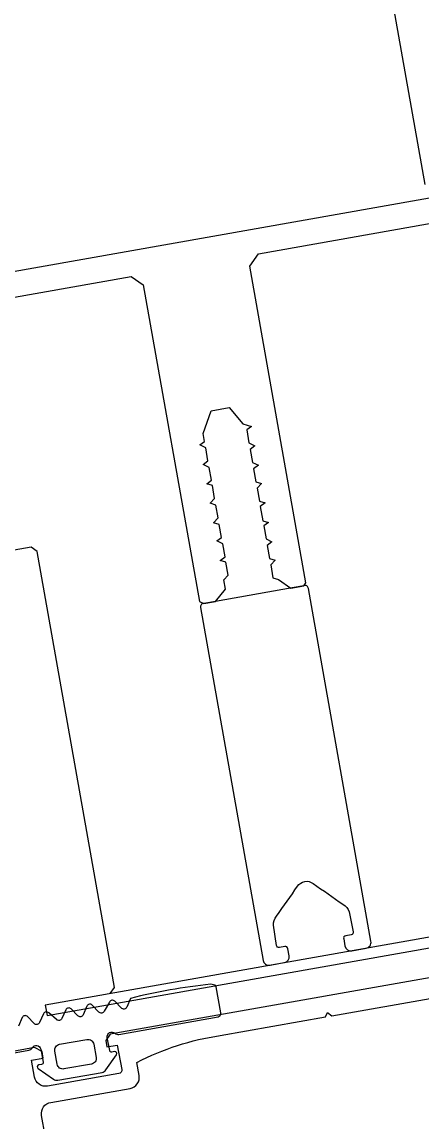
# Model space of a CAD drawing. Header units: millimetres. Extents: x -8417289 to 9420486, y 0 to 166066.
# Drawn here: x 73242.1 to 73279, y 105877.8 to 105979.5 of the extents above; entities that cross this region are included whole.
import ezdxf
from ezdxf import colors
from ezdxf.entities.mleader import LeaderData, LeaderLine
from ezdxf.math import Vec2, Vec3

# ---------------------------------------------------------------- set-up
doc = ezdxf.new("R2010")
doc.units = ezdxf.units.MM
doc.header["$MEASUREMENT"] = 0
doc.layers.get('0').update_dxf_attribs({"color": 250, "lineweight": 9})
for name, color, linetype, lineweight in [('АР_Перегородки витражные', 152, 'Continuous', 13), ('АР_Размеры', 175, 'Continuous', 9), ('АР_Размеры дверей', 15, 'Continuous', 0), ('АР_Сущ Несущая стена', 216, 'Continuous', 30)]:
    doc.layers.add(name, color=color, linetype=linetype, lineweight=lineweight)
doc.layers.add('ТХ_привязки ЭО', color=96, linetype='Continuous')
doc.layers.add('ТХ_размеры', color=240, linetype='Continuous')
doc.layers.get('АР_Размеры дверей').off()
doc.styles.add('ISOCPEUR', font='isocpeur.TTF')
doc.styles.add('ГОСТ 2.304', font='isocpeur.TTF', dxfattribs={"width": 0.7})

# ---------------------------------------------------------------- blocks, each defined once
blk = doc.blocks.new('стойка витр.')
at = {"lineweight": 0, "ltscale": 100, "transparency": 33554687}
for points in [[(-12.45, 26.3), (-4.31, 4.82), (-4.87, 3.56), (-32.69, -6.98), (-32.79, -7.41), (-32.4, -8.44), (-31.1, -9.12), (-30.3, -8.82), (-29.78, -9.14), (-28.64, -8.71), (-28.59, -8.17), (-28.19, -8.54), (-27.05, -8.11), (-26.88, -7.52), (-26.48, -7.89), (-25.34, -7.46), (-25.28, -6.91), (-24.77, -7.24), (-23.63, -6.81), (-23.57, -6.27), (-23.06, -6.59), (-21.92, -6.16), (-21.86, -5.62), (-21.46, -5.99), (-20.32, -5.55), (-20.15, -4.97), (-19.75, -5.34), (-18.61, -4.91), (-18.44, -4.32), (-18.04, -4.69), (-17.36, -4.43), (-15.14, -4.76), (-14.54, -6.36), (-15.79, -7.88), (-15.87, -8.69), (-16.27, -8.32), (-17.41, -8.75), (-17.58, -9.34), (-17.98, -8.97), (-19.12, -9.4), (-19.29, -9.99), (-19.69, -9.62), (-20.83, -10.05), (-20.89, -10.59), (-21.4, -10.27), (-22.54, -10.7), (-22.6, -11.24), (-23, -10.87), (-24.25, -11.35), (-24.31, -11.89), (-24.71, -11.52), (-25.85, -11.95), (-26.02, -12.54), (-26.42, -12.17), (-27.56, -12.6), (-27.61, -13.14), (-28.13, -12.82), (-29.27, -13.25), (-29.32, -13.79), (-29.89, -15.05), (-29.46, -16.19), (-29.14, -16.33), (-1.33, -5.78), (-0.07, -6.35), (8.12, -27.94)], [(-69.84, -5.63), (-69.21, -5.92), (-30.91, 8.61), (-30.63, 9.24), (-31.19, 10.72)]]:
    blk.add_lwpolyline(points, dxfattribs=at)
blk.add_lwpolyline([(63.81, 56.26), (85.07, 0.19), (10.63, -28.03), (-10.63, 28.03)], close=True, dxfattribs=at)
at = {"color": 7, "lineweight": 0, "ltscale": 100, "transparency": 33554687}
blk.add_lwpolyline([(-77.74, 4.31), (-76.4, 0.78, 0.228696), (-76.13, 0.52, -0.319049), (-75.83, 0.13, -0.319002), (-76.11, -0.28), (-77.25, -0.72, -0.4144), (-77.48, -0.61), (-77.57, -0.38, 0.668339), (-77.91, -0.37), (-78.61, -1.94, 0.198883), (-78.63, -2.36), (-77.16, -6.24, 0.198883), (-76.87, -6.54), (-75.3, -7.25, 0.668339), (-75.05, -7.02), (-75.14, -6.79, -0.4144), (-75.03, -6.56), (-73.89, -6.12, -0.710202), (-73.37, -6.74, 0.228696), (-73.41, -7.11), (-70.1, -15.82, 0.414362), (-69.71, -16), (-67.43, -15.13, 0.151171), (-67.29, -15.02), (-67.28, -14.57, 0.035408), (-69.94, -7.55), (-70.8, -7.36, -0.527868), (-70.98, -6.89), (-70.47, -6.17, 0.527868), (-70.65, -5.7), (-71.55, -5.39, -0.527868), (-71.73, -4.92), (-71.21, -4.2, 0.527868), (-71.39, -3.73), (-72.25, -3.54, -0.527868), (-72.43, -3.07), (-71.92, -2.35, 0.527868), (-72.1, -1.88), (-72.95, -1.68, -0.527868), (-73.13, -1.21), (-72.66, -0.38, 0.527868), (-72.84, 0.09), (-73.7, 0.28, -0.527868), (-73.88, 0.75), (-73.37, 1.47, 0.527868), (-73.54, 1.94), (-74.4, 2.14, -0.527868)], format="xyb", dxfattribs=at)
at = {"lineweight": 0, "ltscale": 100, "transparency": 33554687}
for points in [[(-85.64, -2.84), (-82.1, -1.5, -0.414326), (-80.76, -2.11), (-78.13, -9.06, 0.414326), (-76.79, -9.66), (-75.65, -9.23, -0.082799), (-71.78, -16.33), (-68.28, -25.57), (-67.85, -25.67), (-68.07, -26.14), (-64.61, -35.26, -0.082799)], [(-59.29, -43.93), (-73.55, -6.31), (-74.18, -6.03), (-74.75, -6.24), (-74.41, -7.15), (-76.57, -7.98, -0.414362), (-76.97, -7.8), (-79.34, -1.53, -0.414326), (-78.74, -0.19), (-77.26, 0.37), (-76.87, -0.66), (-76.3, -0.44), (-76.06, 0.3), (-77.27, 3.49, 0.551224)]]:
    blk.add_lwpolyline(points, format="xyb", dxfattribs=at)
at = {"color": 7, "lineweight": 0, "ltscale": 100, "transparency": 33554687}
blk.add_lwpolyline([(-72.01, 0.07), (-72.92, -0.28)], dxfattribs=at)
blk.add_lwpolyline([(-72.92, -0.28), (-54.81, -48.03), (-53.9, -47.68), (-72.01, 0.07)], close=True)
at = {"color": 7}
blk.add_lwpolyline([(-75.33, -1.91), (-74.42, -4.31, -0.414214), (-74.74, -5.01), (-75.89, -5.45, -0.414214), (-76.59, -5.13), (-77.5, -2.73, -0.414214), (-77.19, -2.03), (-76.03, -1.59, -0.414214)], format="xyb", close=True, dxfattribs=at)
at = {"lineweight": 0, "ltscale": 100, "transparency": 33554687}
blk.add_lwpolyline([(-32.4, -8.44), (-32.79, -7.41, 0.523933), (-33.22, -7.19), (-64.21, -18.94, 0.414326), (-64.53, -19.65), (-64.05, -20.9, 0.410627), (-63.35, -21.22), (-62.72, -20.98, 0.492552), (-62.57, -20.68), (-62.75, -20.21, -0.441111), (-62.61, -19.9), (-60.84, -19.29, -0.208057), (-59.95, -19.4, -0.000016), (-56.88, -20.79, -0.439819), (-56.36, -22.16, -0.000016), (-57.74, -25.22, -0.208057), (-58.33, -25.9), (-60.06, -26.62, -0.441111), (-60.37, -26.48), (-60.55, -26.01, 0.492552), (-60.86, -25.88), (-61.49, -26.12, 0.410627), (-61.81, -26.83), (-61.33, -28.08, 0.414326), (-60.62, -28.4), (-29.63, -16.65, 0.523933), (-29.46, -16.19), (-29.85, -15.16)], format="xyb", close=True, dxfattribs=at)
blk = doc.blocks.new('A$Cf7573d2c')
at = {"layer": 'АР_Перегородки витражные', "rotation": 80.28340479355269}
blk.add_blockref('стойка витр.', (29.18, -60.01), dxfattribs=at)
blk = doc.blocks.new('A$Cec9b444d')
at = {"color": 241, "ltscale": 100, "true_color": 0xf7abae, "rotation": 359}
blk.add_blockref('A$Cf7573d2c', (-2406.34, -6569.67), dxfattribs=at)
blk = doc.blocks.new('_None')

msp = doc.modelspace()

# ---------------------------------------------------------------- linework, layer by layer
at = {"layer": 'АР_Размеры', "color": 5, "lineweight": 0, "ltscale": 100, "transparency": 33554687}
msp.add_lwpolyline([(73262.02, 106061.97), (73279.3, 105964.49)], dxfattribs=at)
msp.add_lwpolyline([(73262.02, 106061.97), (73279.3, 105964.49)], dxfattribs=at)
msp.add_lwpolyline([(73262.02, 106061.97), (73279.3, 105964.49)], dxfattribs=at)
msp.add_lwpolyline([(73262.02, 106061.97), (73279.3, 105964.49)], dxfattribs=at)
msp.add_lwpolyline([(73262.02, 106061.97), (73279.3, 105964.49)], dxfattribs=at)
msp.add_lwpolyline([(73262.02, 106061.97), (73279.3, 105964.49)], dxfattribs=at)
msp.add_lwpolyline([(73262.02, 106061.97), (73279.3, 105964.49)], dxfattribs=at)
msp.add_lwpolyline([(73262.02, 106061.97), (73279.3, 105964.49)], dxfattribs=at)
msp.add_lwpolyline([(73262.02, 106061.97), (73279.3, 105964.49)], dxfattribs=at)
msp.add_lwpolyline([(73262.02, 106061.97), (73279.3, 105964.49)], dxfattribs=at)
msp.add_lwpolyline([(73262.02, 106061.97), (73279.3, 105964.49)], dxfattribs=at)
msp.add_lwpolyline([(73262.02, 106061.97), (73279.3, 105964.49)], dxfattribs=at)
msp.add_lwpolyline([(73262.02, 106061.97), (73279.3, 105964.49)], dxfattribs=at)
msp.add_lwpolyline([(73262.02, 106061.97), (73279.3, 105964.49)], dxfattribs=at)
msp.add_lwpolyline([(73262.02, 106061.97), (73279.3, 105964.49)], dxfattribs=at)
msp.add_lwpolyline([(73262.02, 106061.97), (73279.3, 105964.49)], dxfattribs=at)
msp.add_lwpolyline([(73262.02, 106061.97), (73279.3, 105964.49)], dxfattribs=at)
msp.add_lwpolyline([(73262.02, 106061.97), (73279.3, 105964.49)], dxfattribs=at)
msp.add_lwpolyline([(73262.02, 106061.97), (73279.3, 105964.49)], dxfattribs=at)
msp.add_lwpolyline([(73262.02, 106061.97), (73279.3, 105964.49)], dxfattribs=at)
msp.add_lwpolyline([(73262.02, 106061.97), (73279.3, 105964.49)], dxfattribs=at)
msp.add_lwpolyline([(73262.02, 106061.97), (73279.3, 105964.49)], dxfattribs=at)
msp.add_lwpolyline([(73262.02, 106061.97), (73279.3, 105964.49)], dxfattribs=at)
msp.add_lwpolyline([(73262.02, 106061.97), (73279.3, 105964.49)], dxfattribs=at)
msp.add_lwpolyline([(73262.02, 106061.97), (73279.3, 105964.49)], dxfattribs=at)
msp.add_lwpolyline([(73262.02, 106061.97), (73279.3, 105964.49)], dxfattribs=at)
msp.add_lwpolyline([(73262.02, 106061.97), (73279.3, 105964.49)], dxfattribs=at)
msp.add_lwpolyline([(73262.02, 106061.97), (73279.3, 105964.49)], dxfattribs=at)
msp.add_lwpolyline([(73262.02, 106061.97), (73279.3, 105964.49)], dxfattribs=at)
msp.add_lwpolyline([(73262.02, 106061.97), (73279.3, 105964.49)], dxfattribs=at)
msp.add_lwpolyline([(73262.02, 106061.97), (73279.3, 105964.49)], dxfattribs=at)
msp.add_lwpolyline([(73262.02, 106061.97), (73279.3, 105964.49)], dxfattribs=at)
msp.add_lwpolyline([(73262.02, 106061.97), (73279.3, 105964.49)], dxfattribs=at)
msp.add_lwpolyline([(73262.02, 106061.97), (73279.3, 105964.49)], dxfattribs=at)
msp.add_lwpolyline([(73262.02, 106061.97), (73279.3, 105964.49)], dxfattribs=at)
msp.add_lwpolyline([(73262.02, 106061.97), (73279.3, 105964.49)], dxfattribs=at)
msp.add_lwpolyline([(73262.02, 106061.97), (73279.3, 105964.49)], dxfattribs=at)
msp.add_lwpolyline([(73262.02, 106061.97), (73279.3, 105964.49)], dxfattribs=at)
msp.add_lwpolyline([(73262.02, 106061.97), (73279.3, 105964.49)], dxfattribs=at)
msp.add_lwpolyline([(73262.02, 106061.97), (73279.3, 105964.49)], dxfattribs=at)
msp.add_lwpolyline([(73262.02, 106061.97), (73279.3, 105964.49)], dxfattribs=at)
msp.add_lwpolyline([(73262.02, 106061.97), (73279.3, 105964.49)], dxfattribs=at)
msp.add_lwpolyline([(73262.02, 106061.97), (73279.3, 105964.49)], dxfattribs=at)
msp.add_lwpolyline([(73262.02, 106061.97), (73279.3, 105964.49)], dxfattribs=at)
msp.add_lwpolyline([(73262.02, 106061.97), (73279.3, 105964.49)], dxfattribs=at)
msp.add_lwpolyline([(73262.02, 106061.97), (73279.3, 105964.49)], dxfattribs=at)
msp.add_lwpolyline([(73262.02, 106061.97), (73279.3, 105964.49)], dxfattribs=at)
msp.add_lwpolyline([(73262.02, 106061.97), (73279.3, 105964.49)], dxfattribs=at)
msp.add_lwpolyline([(73262.02, 106061.97), (73279.3, 105964.49)], dxfattribs=at)
msp.add_lwpolyline([(73262.02, 106061.97), (73279.3, 105964.49)], dxfattribs=at)
msp.add_lwpolyline([(73262.02, 106061.97), (73279.3, 105964.49)], dxfattribs=at)
msp.add_lwpolyline([(73262.02, 106061.97), (73279.3, 105964.49)], dxfattribs=at)
msp.add_lwpolyline([(73262.02, 106061.97), (73279.3, 105964.49)], dxfattribs=at)
msp.add_lwpolyline([(73262.02, 106061.97), (73279.3, 105964.49)], dxfattribs=at)
msp.add_lwpolyline([(73262.02, 106061.97), (73279.3, 105964.49)], dxfattribs=at)
msp.add_lwpolyline([(73262.02, 106061.97), (73279.3, 105964.49)], dxfattribs=at)
msp.add_lwpolyline([(73262.02, 106061.97), (73279.3, 105964.49)], dxfattribs=at)
msp.add_lwpolyline([(73262.02, 106061.97), (73279.3, 105964.49)], dxfattribs=at)
msp.add_lwpolyline([(73262.02, 106061.97), (73279.3, 105964.49)], dxfattribs=at)
msp.add_lwpolyline([(73262.02, 106061.97), (73279.3, 105964.49)], dxfattribs=at)
msp.add_lwpolyline([(73262.02, 106061.97), (73279.3, 105964.49)], dxfattribs=at)
msp.add_lwpolyline([(73262.02, 106061.97), (73279.3, 105964.49)], dxfattribs=at)
msp.add_lwpolyline([(73262.02, 106061.97), (73279.3, 105964.49)], dxfattribs=at)
msp.add_lwpolyline([(73262.02, 106061.97), (73279.3, 105964.49)], dxfattribs=at)
msp.add_lwpolyline([(73262.02, 106061.97), (73279.3, 105964.49)], dxfattribs=at)
msp.add_lwpolyline([(73262.02, 106061.97), (73279.3, 105964.49)], dxfattribs=at)
msp.add_lwpolyline([(73262.02, 106061.97), (73279.3, 105964.49)], dxfattribs=at)
msp.add_lwpolyline([(73262.02, 106061.97), (73279.3, 105964.49)], dxfattribs=at)
msp.add_lwpolyline([(73262.02, 106061.97), (73279.3, 105964.49)], dxfattribs=at)
msp.add_lwpolyline([(73262.02, 106061.97), (73279.3, 105964.49)], dxfattribs=at)
msp.add_lwpolyline([(73262.02, 106061.97), (73279.3, 105964.49)], dxfattribs=at)
msp.add_lwpolyline([(73262.02, 106061.97), (73279.3, 105964.49)], dxfattribs=at)
msp.add_lwpolyline([(73262.02, 106061.97), (73279.3, 105964.49)], dxfattribs=at)
msp.add_lwpolyline([(73262.02, 106061.97), (73279.3, 105964.49)], dxfattribs=at)
msp.add_lwpolyline([(73262.02, 106061.97), (73279.3, 105964.49)], dxfattribs=at)
msp.add_lwpolyline([(73262.02, 106061.97), (73279.3, 105964.49)], dxfattribs=at)
msp.add_lwpolyline([(73262.02, 106061.97), (73279.3, 105964.49)], dxfattribs=at)
msp.add_lwpolyline([(73262.02, 106061.97), (73279.3, 105964.49)], dxfattribs=at)
msp.add_lwpolyline([(73262.02, 106061.97), (73279.3, 105964.49)], dxfattribs=at)
msp.add_lwpolyline([(73262.02, 106061.97), (73279.3, 105964.49)], dxfattribs=at)
msp.add_lwpolyline([(73262.02, 106061.97), (73279.3, 105964.49)], dxfattribs=at)
msp.add_lwpolyline([(73262.02, 106061.97), (73279.3, 105964.49)], dxfattribs=at)
msp.add_lwpolyline([(73262.02, 106061.97), (73279.3, 105964.49)], dxfattribs=at)
msp.add_lwpolyline([(73262.02, 106061.97), (73279.3, 105964.49)], dxfattribs=at)
msp.add_lwpolyline([(73262.02, 106061.97), (73279.3, 105964.49)], dxfattribs=at)
msp.add_lwpolyline([(73262.02, 106061.97), (73279.3, 105964.49)], dxfattribs=at)
msp.add_lwpolyline([(73262.02, 106061.97), (73279.3, 105964.49)], dxfattribs=at)
msp.add_lwpolyline([(73262.02, 106061.97), (73279.3, 105964.49)], dxfattribs=at)
msp.add_lwpolyline([(73262.02, 106061.97), (73279.3, 105964.49)], dxfattribs=at)
msp.add_lwpolyline([(73262.02, 106061.97), (73279.3, 105964.49)], dxfattribs=at)
msp.add_lwpolyline([(73262.02, 106061.97), (73279.3, 105964.49)], dxfattribs=at)
msp.add_lwpolyline([(73262.02, 106061.97), (73279.3, 105964.49)], dxfattribs=at)
msp.add_lwpolyline([(73262.02, 106061.97), (73279.3, 105964.49)], dxfattribs=at)
msp.add_lwpolyline([(73262.02, 106061.97), (73279.3, 105964.49)], dxfattribs=at)
msp.add_lwpolyline([(73262.02, 106061.97), (73279.3, 105964.49)], dxfattribs=at)
msp.add_lwpolyline([(73262.02, 106061.97), (73279.3, 105964.49)], dxfattribs=at)
msp.add_lwpolyline([(73262.02, 106061.97), (73279.3, 105964.49)], dxfattribs=at)
msp.add_lwpolyline([(73262.02, 106061.97), (73279.3, 105964.49)], dxfattribs=at)
msp.add_lwpolyline([(73262.02, 106061.97), (73279.3, 105964.49)], dxfattribs=at)
msp.add_lwpolyline([(73262.02, 106061.97), (73279.3, 105964.49)], dxfattribs=at)
msp.add_lwpolyline([(73262.02, 106061.97), (73279.3, 105964.49)], dxfattribs=at)
msp.add_lwpolyline([(73262.02, 106061.97), (73279.3, 105964.49)], dxfattribs=at)
msp.add_lwpolyline([(73262.02, 106061.97), (73279.3, 105964.49)], dxfattribs=at)
msp.add_lwpolyline([(73262.02, 106061.97), (73279.3, 105964.49)], dxfattribs=at)
msp.add_lwpolyline([(73262.02, 106061.97), (73279.3, 105964.49)], dxfattribs=at)
msp.add_lwpolyline([(73262.02, 106061.97), (73279.3, 105964.49)], dxfattribs=at)
msp.add_lwpolyline([(73262.02, 106061.97), (73279.3, 105964.49)], dxfattribs=at)
msp.add_lwpolyline([(73262.02, 106061.97), (73279.3, 105964.49)], dxfattribs=at)
msp.add_lwpolyline([(73262.02, 106061.97), (73279.3, 105964.49)], dxfattribs=at)
msp.add_lwpolyline([(73262.02, 106061.97), (73279.3, 105964.49)], dxfattribs=at)
msp.add_lwpolyline([(73262.02, 106061.97), (73279.3, 105964.49)], dxfattribs=at)
msp.add_lwpolyline([(73262.02, 106061.97), (73279.3, 105964.49)], dxfattribs=at)
msp.add_lwpolyline([(73262.02, 106061.97), (73279.3, 105964.49)], dxfattribs=at)
msp.add_lwpolyline([(73262.02, 106061.97), (73279.3, 105964.49)], dxfattribs=at)
msp.add_lwpolyline([(73262.02, 106061.97), (73279.3, 105964.49)], dxfattribs=at)
msp.add_lwpolyline([(73262.02, 106061.97), (73279.3, 105964.49)], dxfattribs=at)
msp.add_lwpolyline([(73262.02, 106061.97), (73279.3, 105964.49)], dxfattribs=at)
msp.add_lwpolyline([(73262.02, 106061.97), (73279.3, 105964.49)], dxfattribs=at)
msp.add_lwpolyline([(73262.02, 106061.97), (73279.3, 105964.49)], dxfattribs=at)
msp.add_lwpolyline([(73262.02, 106061.97), (73279.3, 105964.49)], dxfattribs=at)
msp.add_lwpolyline([(73262.02, 106061.97), (73279.3, 105964.49)], dxfattribs=at)
msp.add_lwpolyline([(73262.02, 106061.97), (73279.3, 105964.49)], dxfattribs=at)
msp.add_lwpolyline([(73262.02, 106061.97), (73279.3, 105964.49)], dxfattribs=at)
msp.add_lwpolyline([(73262.02, 106061.97), (73279.3, 105964.49)], dxfattribs=at)
msp.add_lwpolyline([(73262.02, 106061.97), (73279.3, 105964.49)], dxfattribs=at)
msp.add_lwpolyline([(73262.02, 106061.97), (73279.3, 105964.49)], dxfattribs=at)
msp.add_lwpolyline([(73262.02, 106061.97), (73279.3, 105964.49)], dxfattribs=at)
msp.add_lwpolyline([(73262.02, 106061.97), (73279.3, 105964.49)], dxfattribs=at)
msp.add_lwpolyline([(73262.02, 106061.97), (73279.3, 105964.49)], dxfattribs=at)
msp.add_lwpolyline([(73262.02, 106061.97), (73279.3, 105964.49)], dxfattribs=at)
msp.add_lwpolyline([(73262.02, 106061.97), (73279.3, 105964.49)], dxfattribs=at)
msp.add_lwpolyline([(73262.02, 106061.97), (73279.3, 105964.49)], dxfattribs=at)
msp.add_lwpolyline([(73262.02, 106061.97), (73279.3, 105964.49)], dxfattribs=at)
msp.add_lwpolyline([(73262.02, 106061.97), (73279.3, 105964.49)], dxfattribs=at)
msp.add_lwpolyline([(73262.02, 106061.97), (73279.3, 105964.49)], dxfattribs=at)
msp.add_lwpolyline([(73262.02, 106061.97), (73279.3, 105964.49)], dxfattribs=at)
msp.add_lwpolyline([(73262.02, 106061.97), (73279.3, 105964.49)], dxfattribs=at)
msp.add_lwpolyline([(73262.02, 106061.97), (73279.3, 105964.49)], dxfattribs=at)
msp.add_lwpolyline([(73262.02, 106061.97), (73279.3, 105964.49)], dxfattribs=at)
msp.add_lwpolyline([(73262.02, 106061.97), (73279.3, 105964.49)], dxfattribs=at)
msp.add_lwpolyline([(73262.02, 106061.97), (73279.3, 105964.49)], dxfattribs=at)
msp.add_lwpolyline([(73262.02, 106061.97), (73279.3, 105964.49)], dxfattribs=at)
msp.add_lwpolyline([(73262.02, 106061.97), (73279.3, 105964.49)], dxfattribs=at)
msp.add_lwpolyline([(73262.02, 106061.97), (73279.3, 105964.49)], dxfattribs=at)
msp.add_lwpolyline([(73262.02, 106061.97), (73279.3, 105964.49)], dxfattribs=at)
msp.add_lwpolyline([(73262.02, 106061.97), (73279.3, 105964.49)], dxfattribs=at)
msp.add_lwpolyline([(73262.02, 106061.97), (73279.3, 105964.49)], dxfattribs=at)
msp.add_lwpolyline([(73262.02, 106061.97), (73279.3, 105964.49)], dxfattribs=at)
msp.add_lwpolyline([(73262.02, 106061.97), (73279.3, 105964.49)], dxfattribs=at)
msp.add_lwpolyline([(73262.02, 106061.97), (73279.3, 105964.49)], dxfattribs=at)
msp.add_lwpolyline([(73262.02, 106061.97), (73279.3, 105964.49)], dxfattribs=at)
msp.add_lwpolyline([(73262.02, 106061.97), (73279.3, 105964.49)], dxfattribs=at)
msp.add_lwpolyline([(73262.02, 106061.97), (73279.3, 105964.49)], dxfattribs=at)
msp.add_lwpolyline([(73262.02, 106061.97), (73279.3, 105964.49)], dxfattribs=at)
msp.add_lwpolyline([(73262.02, 106061.97), (73279.3, 105964.49)], dxfattribs=at)
msp.add_lwpolyline([(73262.02, 106061.97), (73279.3, 105964.49)], dxfattribs=at)
msp.add_lwpolyline([(73262.02, 106061.97), (73279.3, 105964.49)], dxfattribs=at)
msp.add_lwpolyline([(73262.02, 106061.97), (73279.3, 105964.49)], dxfattribs=at)
msp.add_lwpolyline([(73262.02, 106061.97), (73279.3, 105964.49)], dxfattribs=at)
msp.add_lwpolyline([(73262.02, 106061.97), (73279.3, 105964.49)], dxfattribs=at)
msp.add_lwpolyline([(73262.02, 106061.97), (73279.3, 105964.49)], dxfattribs=at)
msp.add_lwpolyline([(73262.02, 106061.97), (73279.3, 105964.49)], dxfattribs=at)
msp.add_lwpolyline([(73262.02, 106061.97), (73279.3, 105964.49)], dxfattribs=at)
msp.add_lwpolyline([(73262.02, 106061.97), (73279.3, 105964.49)], dxfattribs=at)
msp.add_lwpolyline([(73262.02, 106061.97), (73279.3, 105964.49)], dxfattribs=at)
msp.add_lwpolyline([(73262.02, 106061.97), (73279.3, 105964.49)], dxfattribs=at)
msp.add_lwpolyline([(73262.02, 106061.97), (73279.3, 105964.49)], dxfattribs=at)
msp.add_lwpolyline([(73262.02, 106061.97), (73279.3, 105964.49)], dxfattribs=at)
msp.add_lwpolyline([(73262.02, 106061.97), (73279.3, 105964.49)], dxfattribs=at)
msp.add_lwpolyline([(73262.02, 106061.97), (73279.3, 105964.49)], dxfattribs=at)
msp.add_lwpolyline([(73262.02, 106061.97), (73279.3, 105964.49)], dxfattribs=at)
at = {"layer": 'АР_Сущ Несущая стена', "lineweight": 18, "ltscale": 100}
msp.add_arc((72770.18, 115484.92), 9778.65, 272.592548, 356.635391, dxfattribs=at)

# ---------------------------------------------------------------- block references
at = {"layer": 'АР_Размеры дверей', "ltscale": 100}
msp.add_blockref('A$Cec9b444d', (75635.9, 112589.5), dxfattribs=at)

# ---------------------------------------------------------------- leaders
at = {"layer": 'ТХ_привязки ЭО'}
ml = msp.add_multileader_mtext('Standard', dxfattribs=at)
ml.set_content('\\A1;{\\fArial|b0|i0|c204|p34;Кабель из стены на Н-1200 \\A0;мм от УЧП\\A1; (\\fArial|b0|i0|c0|p34;L-1\\fArial|b0|i0|c204|p34;,0м)\\Pдля подкл. электросушителя для рук \\A0;(поз. У240):\\P- 1,0 кВт/220В/1Ф}', color=256, style='ISOCPEUR')
ml.set_leader_properties()
ml.set_arrow_properties(name='NONE')
ml.build(insert=Vec2(0, 0))
ml.multileader.update_dxf_attribs({"text_left_attachment_type": 6, "text_right_attachment_type": 6, "dogleg_length": 0.36})
ctx = ml.context
ctx.base_point, ctx.char_height, ctx.landing_gap_size, ctx.plane_origin = Vec3(80055.5, 106064, 0), 200, 0, Vec3(89045.97, 108224.6, 0)
ctx.left_attachment, ctx.right_attachment = 6, 6
notes = []
notes.append((ctx, [(0, (1, 1, 0), (80055.14, 106064, 0), (1, 0), 0.36, [(2, [(72555.5, 119722.99, 0)], 0, [])])]))
ctx.mtext.insert, ctx.mtext.width, ctx.mtext.flow_direction = Vec3(80055.5, 106304, 0), 6437.9779, 5
ml = msp.add_multileader_mtext('Standard', dxfattribs=at)
ml.set_content('{\\fArial|b0|i0|c204|p34;Розетка на \\fArial|b0|i0|c0|p34;H-1800\\fArial|b0|i0|c204|p34;мм от УЧП\\Pдля подкл.:\\P- 1х0.5кВт/220В/1Ф - доп. оборуд-е}', color=256, style='ISOCPEUR')
ml.set_leader_properties()
ml.set_arrow_properties(name='NONE')
ml.build(insert=Vec2(0, 0))
ml.multileader.update_dxf_attribs({"text_left_attachment_type": 6, "text_right_attachment_type": 6, "dogleg_length": 0.36})
ctx = ml.context
ctx.base_point, ctx.char_height, ctx.plane_origin = Vec3(76398.44, 104918.15), 200, Vec3(91864.73, 99307.02)
ctx.left_attachment, ctx.right_attachment = 6, 6
notes.append((ctx, [(0, (1, 1, 0), (76398.08, 104918.15), (1, 0), 0.36, [(1, [(69904.9, 109941.23)], 0, [])])]))
ctx.mtext.insert, ctx.mtext.width, ctx.mtext.flow_direction = Vec3(76400.44, 105176.95), 4801.5242, 5
at = {"layer": 'ТХ_размеры'}
ml = msp.add_multileader_mtext('Standard', dxfattribs=at)
ml.set_content('\\pxsm1,qc;{\\C256;предусмотреть усиление}', color=7, style='ГОСТ 2.304')
ml.set_leader_properties(color=256, lineweight=25)
ml.build(insert=Vec2(0, 0))
ml.multileader.update_dxf_attribs({"text_left_attachment_type": 6, "text_right_attachment_type": 6, "dogleg_length": 150, "arrow_head_size": 225, "scale": 75})
ctx = ml.context
ctx.base_point, ctx.scale, ctx.char_height, ctx.arrow_head_size, ctx.landing_gap_size, ctx.plane_origin = Vec3(52171.15, 105615.68), 75, 187.5, 225, 150, Vec3(77989.48, 92915.04)
ctx.left_attachment, ctx.right_attachment, ctx.text_align_type = 6, 6, 1
notes.append((ctx, [(1, (1, 1, 0), (54642.4, 105615.68), (-1, 0), 150, [(1, [(54985.5, 107700.68)], 0, [])])]))
ctx.mtext.insert, ctx.mtext.width, ctx.mtext.defined_height, ctx.mtext.alignment, ctx.mtext.line_spacing_factor, ctx.mtext.flow_direction = Vec3(53030.63, 105859.43), 2623.5252, 2263.28, 2, 0.8, 5
for ctx, leaders in notes:
    for number, flags, end, landing, length, lines in leaders:
        leader = LeaderData()
        leader.index, (leader.has_last_leader_line, leader.has_dogleg_vector, leader.attachment_direction) = number, flags
        leader.last_leader_point, leader.dogleg_vector, leader.dogleg_length = Vec3(end), Vec3(landing), length
        for number, points, colour, breaks in lines:
            line = LeaderLine()
            line.index, line.vertices, line.color, line.breaks = number, Vec3.list(points), colors.encode_raw_color(colour), breaks
            leader.lines.append(line)
        ctx.leaders.append(leader)

doc.saveas('drawing.dxf')
